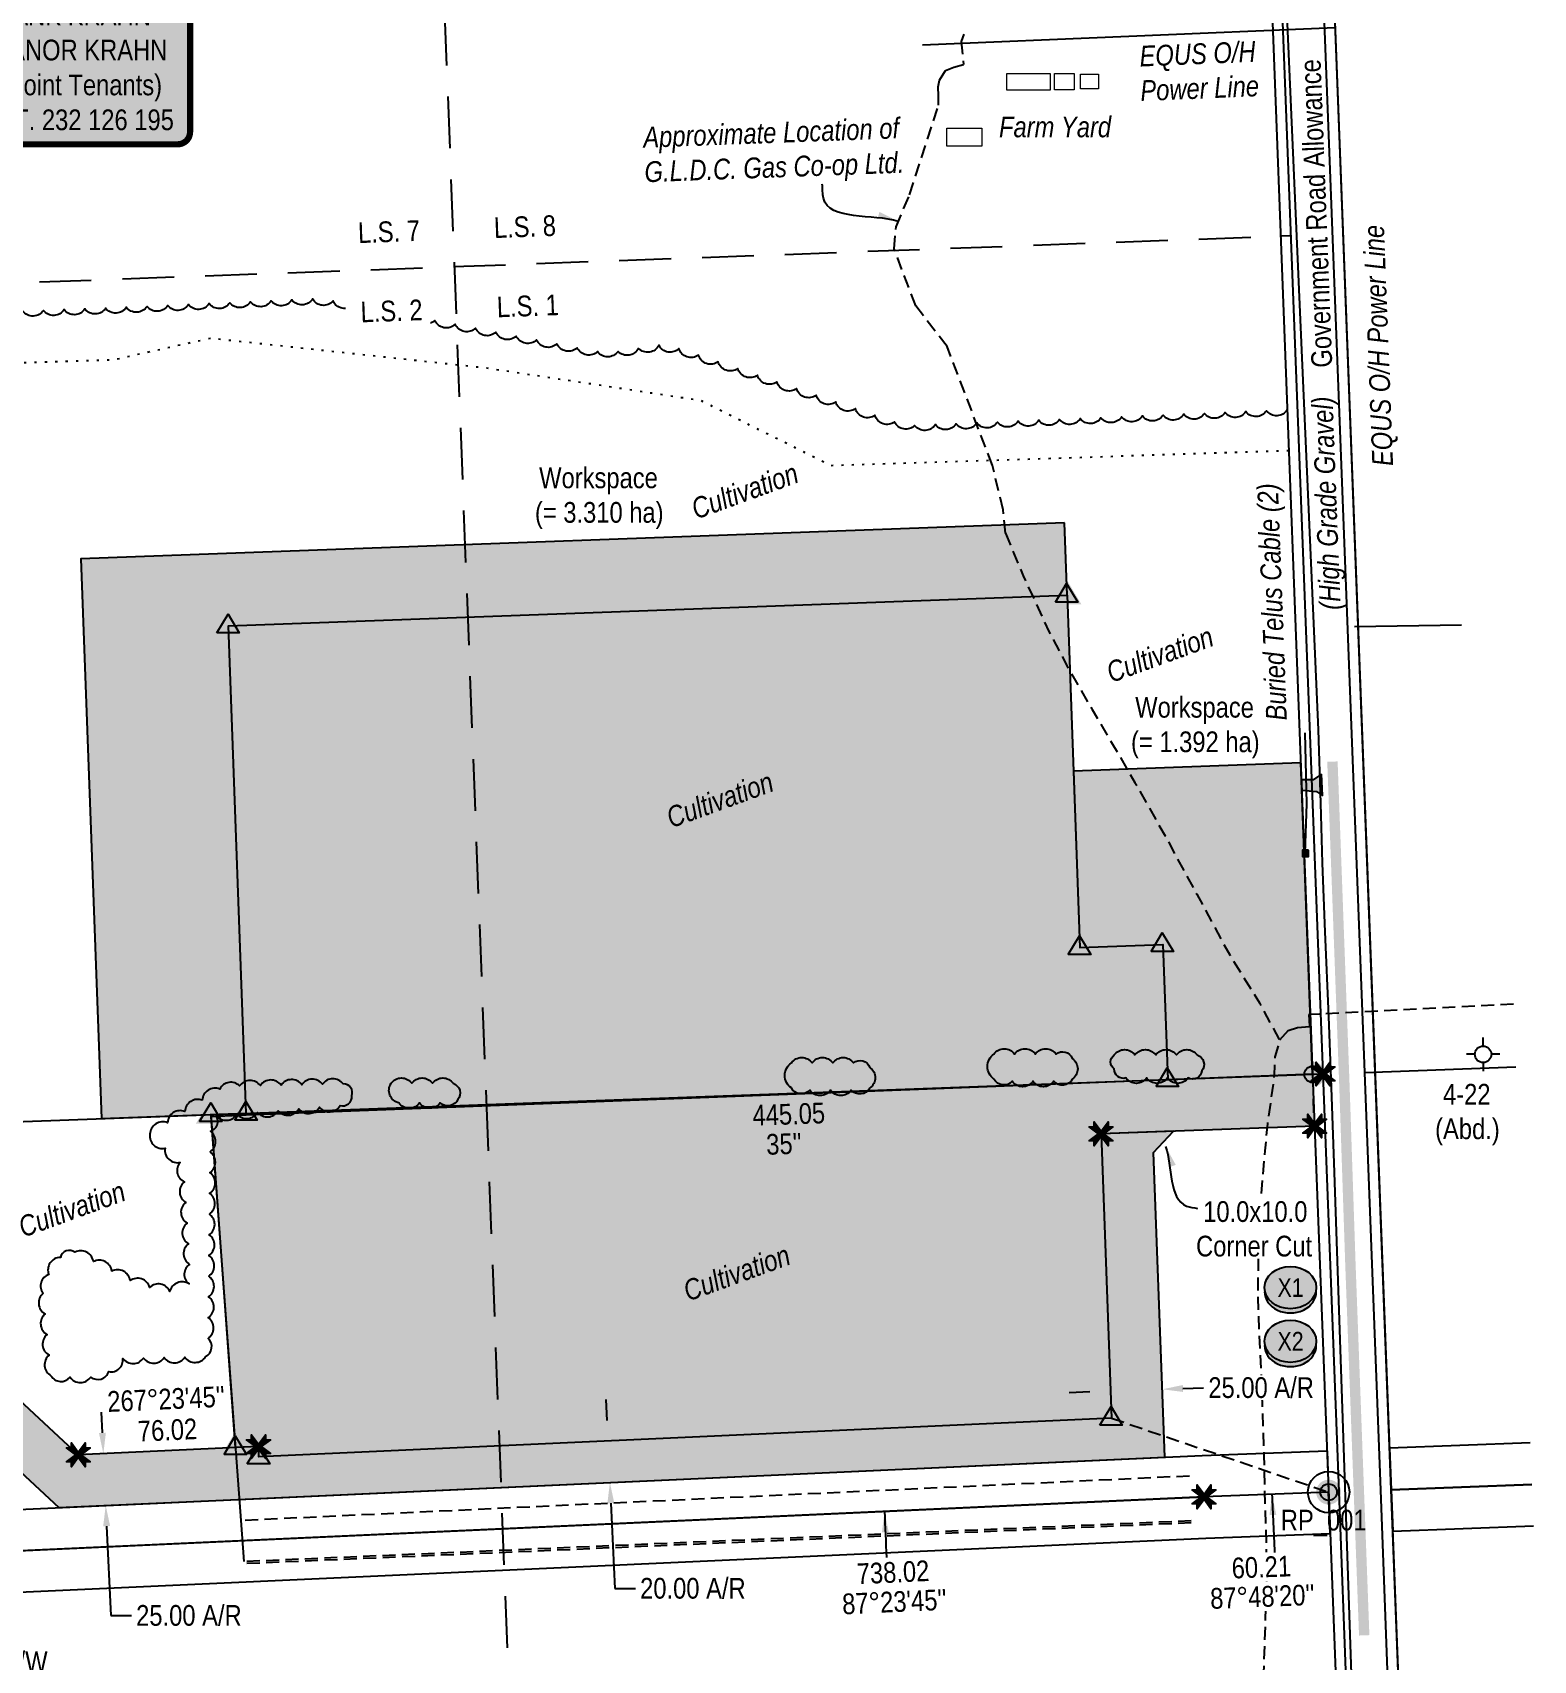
# Model space of a CAD drawing. Extents: x 685628 to 689949, y 5842791 to 5846601.
# Drawn here: x 687196 to 687921, y 5843631 to 5844417 of the extents above; entities that cross this region are included whole.
import ezdxf
from ezdxf.enums import TextEntityAlignment as Align

# ---------------------------------------------------------------- set-up
doc = ezdxf.new("R2010")
doc.units = 0
doc.header["$LTSCALE"] = 5
for name, pattern in [('0', [1, 1, 0]), ('foc-LSD', [8, 5, -3]), ('foc-TIELINE', [1.875, 1.25, -0.625]), ('foc-TOPO', [1, 0.2, -0.8]), ('UG_PIPE', [1.875, 1.25, -0.625])]:
    doc.linetypes.add(name, pattern=pattern)
for name, color, linetype in [('35', 37, 'Continuous'), ('AS-CABLE', 224, 'foc-CABLE'), ('AS-FENCE', 48, 'foc-FENCE'), ('AS-PIPE-UG', 44, 'UG_PIPE'), ('AS-PIPE-UG-T', 44, 'Continuous'), ('AS-POWER', 104, 'foc-POWER'), ('AS-ROADS', 254, 'Continuous'), ('AS-TELEPHONE-T', 224, 'Continuous'), ('AS-TELUS', 224, 'foc-TEL'), ('CG-NOTES', 7, 'Continuous'), ('F-RW', 190, 'Continuous'), ('F-WS-S', 190, 'Continuous'), ('L-BD 0', 7, 'Continuous'), ('L-BD 2', 7, 'Continuous'), ('L-MON', 1, 'Continuous'), ('L-MON 1', 1, 'Continuous'), ('L-MON 2', 1, 'Continuous'), ('L-ROAD-T', 7, 'Continuous'), ('L-SEC', 7, 'Continuous'), ('L-SECTION-LSD', 7, 'foc-LSD'), ('L-TIE', 7, 'foc-TIELINE'), ('L-TITLEDB', 4, 'Continuous'), ('P-CROSSINGS', 250, 'Continuous'), ('P-PROPOSED 1', 10, 'Continuous'), ('P-PROPOSED 2', 10, 'Continuous'), ('P-PROPOSED-H 1', 21, 'Continuous'), ('P-PROPOSED-H 2', 21, 'Continuous'), ('P-TEMP-H', 41, 'Continuous'), ('P-TEMP-H 1', 41, 'Continuous'), ('P-TEMP_WORKSPACE', 46, 'Continuous'), ('P-TEMP_WORKSPACE 1', 46, 'Continuous'), ('P-TXT', 4, 'Continuous'), ('T-BUSH', 110, '0'), ('T-GENERAL', 48, 'foc-TOPO')]:
    doc.layers.add(name, color=color, linetype=linetype)
for name, color, linetype, lineweight in [('AS-GENERAL', 48, 'Continuous', 18), ('F-WS-T', 190, 'Continuous', 9), ('P-TEMP-T', 46, 'Continuous', 18), ('T-TEXT', 48, 'Continuous', 18)]:
    doc.layers.add(name, color=color, linetype=linetype, lineweight=lineweight)
doc.styles.add('100L', font='ARIALN.TTF', dxfattribs={"height": 11})
doc.styles.add('80', font='ARIALN.TTF', dxfattribs={"height": 10})
doc.styles.add('80CG', font='ARIALN.TTF', dxfattribs={"height": 10})
doc.styles.add('80L', font='ARIALN.TTF', dxfattribs={"height": 10})
doc.styles.add('80LS', font='ARIALNI.TTF', dxfattribs={"height": 10})
doc.styles.add('Crossing', font='ARIALN.TTF', dxfattribs={"height": 10})
doc.styles.add('foc-LtypeFont', font='ARIALN.TTF', dxfattribs={"height": 7.35})
doc.linetypes.add('foc-CABLE', pattern='A,2,-1,["C",foc-LtypeFont,S=0.2,R=0,X=-0.625,Y=-0.75],-1.24,8', length=12.24)
doc.linetypes.add('foc-FENCE', pattern='A,10,-1,["X",foc-LtypeFont,S=0.2,R=0,X=-0.625,Y=-0.75],-1.24', length=12.24)
doc.linetypes.add('foc-POWER', pattern='A,6,-1,["P",foc-LtypeFont,S=0.2,R=0,X=-0.625,Y=-0.75],-1.24,4', length=12.24)
doc.linetypes.add('foc-POWER-NOLINE', pattern='A,0,-4,["P",foc-LtypeFont,S=0.2,R=0,X=-0.625,Y=-0.75],-8.24', length=12.24)
doc.linetypes.add('foc-TEL', pattern='A,2,-1,["T",foc-LtypeFont,S=0.2,R=0,X=-0.425,Y=-0.75],-1.24,8', length=12.24)
doc.linetypes.add('foc-TEL-NOLINE', pattern='A,0,-2,["T",foc-LtypeFont,S=0.2,R=0,X=-0.425,Y=-0.75],-10.24', length=12.24)
doc.dimstyles.new('Compass 5 000', dxfattribs={"dimscale": 5, "dimtxt": 9, "dimasz": 2, "dimexe": 0.2, "dimexo": 0.0625, "dimgap": 0.5, "dimtad": 0, "dimtih": 1, "dimtoh": 1, "dimzin": 0, "dimdsep": 46, "dimtxsty": '80CG', "dimcen": 0.1, "dimse1": 1, "dimse2": 1, "dimclrd": 256, "dimclrt": 256, "dimaunit": 1, "dimadec": 4, "dimazin": 0, "dimtfac": 0.06, "dimtofl": 0, "dimtmove": 0, "dimatfit": 1, "dimfxl": 0.2, "dimtolj": 1, "dimtzin": 0, "dimlwd": -1, "dimarcsym": 0})

# ---------------------------------------------------------------- blocks, each defined once
blk = doc.blocks.new('fdia')
at = {"color": 255, "const_width": 1}
blk.add_lwpolyline([(-0.5, 0, 1), (0.5, 0, 1)], format="xyb", close=True, dxfattribs=at)
blk = doc.blocks.new('Fdiaa')
blk.add_blockref('fdia', (0, 0))
blk = doc.blocks.new('fdib')
at = {"color": 1, "const_width": 1.6}
blk.add_lwpolyline([(-0.4, 0, 1), (0.4, 0, 1)], format="xyb", close=True, dxfattribs=at)
at = {"color": 1}
blk.add_circle((0, 0), 0.8, dxfattribs=at)
blk = doc.blocks.new('Fdibb')
blk.add_blockref('fdib', (0, 0))
blk = doc.blocks.new('fdicc')
for name in ['Fdibb', 'Fdiaa']:
    blk.add_blockref(name, (0, 0))
blk = doc.blocks.new('FDI')
blk.add_blockref('fdicc', (0, 0))
blk = doc.blocks.new('TRIA')
blk.add_hatch(color=255).paths.add_polyline_path([(-0.04, 1.52), (-1.47, -0.87), (1.39, -0.87)])
blk = doc.blocks.new('TRIAA')
blk.add_blockref('TRIA', (0, 0))
blk = doc.blocks.new('TRIB')
at = {"color": 1}
blk.add_lwpolyline([(-1.12, -0.67), (-0.04, 1.13), (1.04, -0.67)], close=True, dxfattribs=at)
blk = doc.blocks.new('TRIBB')
blk.add_blockref('TRIB', (0, 0))
blk = doc.blocks.new('TRICC')
for name in ['TRIAA', 'TRIBB']:
    blk.add_blockref(name, (0, 0))
blk = doc.blocks.new('plspike')
blk.add_blockref('TRICC', (0, 0))
blk = doc.blocks.new('GABD')
for p, q in [((0, 0.81), (0, 1.62)), ((-0.81, 0), (-1.62, 0)), ((1.62, 0), (0.81, 0)), ((0, -0.81), (0, -1.62))]:
    blk.add_line(p, q)
blk.add_circle((0, 0), 0.8)
blk = doc.blocks.new('*U373')
h = blk.add_hatch(color=59)
edge = h.paths.add_edge_path()
edge.add_line((-54, -37), (54, -37))
edge.add_arc((54, -31), 6, 270, 360)
edge.add_line((60, -31), (60, 29.5))
edge.add_arc((54, 29.5), 6, 0, 90)
edge.add_line((54, 35.5), (-54, 35.5))
edge.add_arc((-54, 29.5), 6, 90, 180)
edge.add_line((-60, 29.5), (-60, -31))
edge.add_arc((-54, -31), 6, 180, 270)
at = {"color": 1, "flags": 128}
blk.add_lwpolyline([(-54, -37, 3, 3, 0), (54, -37, 3, 3, 0.414214), (60, -31, 3, 3, 0), (60, 29.5, 3, 0, 0.414214), (54, 35.5, 0, 0, 0), (-54, 35.5, 0, 0, 0.414214), (-60, 29.5, 0, 0, 0), (-60, -31, 0, 3, 0.414214)], format="xyseb", close=True, dxfattribs=at)
blk.add_lwpolyline([(-29.39, -22.4, 0, 7.5, 0), (0, 0, 0, 0, 0)], format="xyseb", dxfattribs=at)
at = {"color": 1, "style": '80'}
blk.add_attdef('ENTER_TEXT_001', (-35.99, -5), '', height=10, dxfattribs=at)
blk = doc.blocks.new('*D380')
at = {"layer": 'F-RW', "transparency": 16777216}
for p, q in [((687114.2, 5843690.82), (687113.75, 5843700.81)), ((687116.02, 5843650.88), (687116.94, 5843630.67)), ((687116.94, 5843630.67), (687126.94, 5843630.67))]:
    blk.add_line(p, q, dxfattribs=at)
for points in [[(687115.87, 5843690.9), (687112.54, 5843690.75), (687114.66, 5843680.83)], [(687117.69, 5843650.95), (687114.36, 5843650.8), (687115.57, 5843660.87)]]:
    blk.add_solid(points, dxfattribs=at)
at = {"layer": 'F-RW', "transparency": 16777216, "insert": (687166.48, 5843630.67), "char_height": 10, "attachment_point": 5, "style": '80CG'}
blk.add_mtext('\\A1;Keyera\\P20.00 P/L R/W\\PPlan 162 1027', dxfattribs=at)
blk = doc.blocks.new('*D386')
at = {"layer": 'P-TXT', "transparency": 16777216}
for p, q in [((687473.76, 5843747.24), (687473.3, 5843757.23)), ((687475.57, 5843707.27), (687477.45, 5843666.12)), ((687477.45, 5843666.12), (687487.45, 5843666.12))]:
    blk.add_line(p, q, dxfattribs=at)
for points in [[(687475.42, 5843747.32), (687472.09, 5843747.16), (687474.21, 5843737.25)], [(687477.24, 5843707.35), (687473.91, 5843707.19), (687475.12, 5843717.26)]]:
    blk.add_solid(points, dxfattribs=at)
at = {"layer": 'P-TXT', "transparency": 16777216, "insert": (687515.18, 5843666.12), "char_height": 10, "attachment_point": 5, "style": '80CG'}
blk.add_mtext('\\A1;20.00 A/R', dxfattribs=at)
blk = doc.blocks.new('TEMP')
h = blk.add_hatch(color=255)
h.dxf.hatch_style = 1
h.paths.add_polyline_path([(0, 0.25), (-0.67, 1.15), (-0.67, 0.67), (-1.15, 0.67), (-0.25, 0), (-1.15, -0.67), (-0.67, -0.67), (-0.67, -1.15), (0, -0.25), (0.67, -1.15), (0.67, -0.67), (1.15, -0.67), (0.25, 0), (1.15, 0.67), (0.67, 0.67), (0.67, 1.15)])
h.paths.add_polyline_path([(0.57, 0.85), (0.57, 0.57), (0.85, 0.57), (0.08, 0), (0.85, -0.57), (0.57, -0.57), (0.57, -0.85), (0, -0.08), (-0.57, -0.85), (-0.57, -0.57), (-0.85, -0.57), (-0.08, 0), (-0.85, 0.57), (-0.57, 0.57), (-0.57, 0.85), (0, 0.08)], flags=16)
h = blk.add_hatch(color=1)
h.dxf.hatch_style = 1
h.paths.add_polyline_path([(0, 0.08), (-0.57, 0.85), (-0.57, 0.57), (-0.85, 0.57), (-0.08, 0), (-0.85, -0.57), (-0.57, -0.57), (-0.57, -0.85), (0, -0.08), (0.57, -0.85), (0.57, -0.57), (0.85, -0.57), (0.08, 0), (0.85, 0.57), (0.57, 0.57), (0.57, 0.85)])
at = {"color": 1}
for p, q in [((-0.08, 0), (0.08, 0)), ((0, 0.08), (0, -0.08))]:
    blk.add_line(p, q, dxfattribs=at)
at = {"color": 255, "flags": 128}
blk.add_lwpolyline([(-0.25, 0), (-1.15, 0.67), (-0.67, 0.67), (-0.67, 1.15), (0, 0.25), (0.67, 1.15), (0.67, 0.67), (1.15, 0.67), (0.25, 0), (1.15, -0.67), (0.67, -0.67), (0.67, -1.15), (0, -0.25), (-0.67, -1.15), (-0.67, -0.67), (-1.15, -0.67)], close=True, dxfattribs=at)
at = {"color": 1, "flags": 128}
blk.add_lwpolyline([(-0.08, 0), (-0.85, 0.57), (-0.57, 0.57), (-0.57, 0.85), (0, 0.08), (0.57, 0.85), (0.57, 0.57), (0.85, 0.57), (0.08, 0), (0.85, -0.57), (0.57, -0.57), (0.57, -0.85), (0, -0.08), (-0.57, -0.85), (-0.57, -0.57), (-0.85, -0.57)], close=True, dxfattribs=at)
blk = doc.blocks.new('*D415')
at = {"layer": 'P-TXT', "transparency": 16777216}
for p, q in [((687230.18, 5843741.15), (687229.73, 5843751.14)), ((687232.23, 5843696.2), (687234.19, 5843653.03)), ((687234.19, 5843653.03), (687244.19, 5843653.03))]:
    blk.add_line(p, q, dxfattribs=at)
at = {"layer": 'P-TXT', "linetype": 'Continuous', "transparency": 16777216}
for points in [[(687231.85, 5843741.23), (687228.52, 5843741.08), (687230.64, 5843731.16)], [(687233.89, 5843696.28), (687230.56, 5843696.13), (687231.77, 5843706.19)]]:
    blk.add_solid(points, dxfattribs=at)
at = {"layer": 'P-TXT', "linetype": 'Continuous', "transparency": 16777216, "insert": (687271.93, 5843653.03), "char_height": 10, "attachment_point": 5, "style": '80CG'}
blk.add_mtext('\\A1;25.00 A/R', dxfattribs=at)
blk = doc.blocks.new('*D429')
at = {"layer": 'P-TXT', "transparency": 16777216}
for p, q in [((687706.74, 5843760.97), (687696.75, 5843760.6)), ((687751.71, 5843762.62), (687761.7, 5843762.98))]:
    blk.add_line(p, q, dxfattribs=at)
for points in [[(687751.64, 5843764.28), (687751.77, 5843760.95), (687741.71, 5843762.25)], [(687706.68, 5843762.64), (687706.8, 5843759.3), (687716.73, 5843761.34)]]:
    blk.add_solid(points, dxfattribs=at)
at = {"layer": 'P-TXT', "transparency": 16777216, "insert": (687789.43, 5843762.98), "char_height": 10, "attachment_point": 5, "style": '80CG', "bg_fill": 3, "box_fill_scale": 1.1, "bg_fill_color": 256, "bg_fill_true_color": 13158600, "bg_fill_transparency": 0}
blk.add_mtext('\\A1;25.00 A/R', dxfattribs=at)
blk = doc.blocks.new('xing2')
h = blk.add_hatch(color=50)
h.dxf.hatch_style = 1
edge = h.paths.add_edge_path()
edge.add_ellipse((0, 0), major_axis=(-12.5, 0), ratio=0.816297, start_angle=0, end_angle=360)
h = blk.add_hatch(color=250)
h.dxf.hatch_style = 1
edge = h.paths.add_edge_path()
edge.add_ellipse((0, -2.05), major_axis=(-12.5, 0), ratio=0.816297, start_angle=0, end_angle=180)
edge.add_line((12.5, -2.05), (12.5, 0))
edge.add_ellipse((0, 0), major_axis=(-12.5, 0), ratio=0.816297, start_angle=0, end_angle=180, ccw=False)
edge.add_line((-12.5, 0), (-12.5, -2.05))
at = {"color": 250}
blk.add_ellipse((0, 0), major_axis=(-12.5, 0), ratio=0.816297, dxfattribs=at)
blk.add_ellipse((0, -2.05), major_axis=(-12.5, 0), ratio=0.816297, start_param=0, end_param=3.141593, dxfattribs=at)
at = {"color": 250, "style": 'Crossing'}
blk.add_attdef('CROSSING', text='', height=9, dxfattribs=at).set_placement((0.09, 0.02), align=Align.MIDDLE_CENTER)
at = {"color": 250, "style": 'Crossing', "flags": 1}
for tag, p in [('OWNER', (0.09, -12.49)), ('DESCRIPTION', (0.09, -25.77)), ('LOCATION', (0.09, -39.3)), ('DWG_REF', (0.09, -52.84))]:
    blk.add_attdef(tag, text='', height=9, dxfattribs=at).set_placement(p, align=Align.MIDDLE_CENTER)

msp = doc.modelspace()

# ---------------------------------------------------------------- hatches: boundary and pattern name
at = {"layer": 'AS-ROADS'}
h = msp.add_hatch(color=256, dxfattribs=at)
h.dxf.hatch_style = 1
h.paths.add_polyline_path([(687818.583, 5844059.118), (687814.582, 5844056.48), (687808.748, 5844056.467), (687809.051, 5844051.495), (687816.226, 5844050.832), (687819.065, 5844048.895)])
at = {"layer": 'AS-TELEPHONE-T'}
h = msp.add_hatch(color=256, dxfattribs=at)
h.dxf.hatch_style = 1
h.paths.add_polyline_path([(687812.371, 5844022.423), (687809.37, 5844022.423), (687809.37, 5844019.422), (687812.371, 5844019.422)])
at = {"layer": 'P-PROPOSED-H 1', "linetype": 'Continuous'}
h = msp.add_hatch(color=256, dxfattribs=at)
h.dxf.hatch_style = 1
h.paths.add_polyline_path([(687815.257, 5843889.292), (687712.181, 5843885.529), (687717.209, 5843748.311), (687305.714, 5843729.58), (687305.539, 5843734.578), (687294.478, 5843734.065), (687282.648, 5843894.848), (687299.63, 5843895.473), (687291.017, 5844130.684), (687695.744, 5844145.497), (687701.974, 5843975.478), (687741.943, 5843976.944), (687744.333, 5843911.711), (687814.301, 5843914.262)])
at = {"layer": 'P-PROPOSED-H 2'}
h = msp.add_hatch(color=256, dxfattribs=at)
h.dxf.hatch_style = 1
h.paths.add_polyline_path([(687025.253, 5843910.475), (686726.23, 5843899.559), (686724.954, 5843934.532), (686665.003, 5843932.344), (686666.28, 5843897.371), (686640.06, 5843896.414), (686630.632, 5843871.056), (687015.811, 5843885.116), (687209.195, 5843705.181), (687306.621, 5843709.603), (687742.914, 5843729.463), (687737.528, 5843876.452), (687747.154, 5843886.805), (687712.181, 5843885.529), (687717.209, 5843748.311), (687305.714, 5843729.58), (687305.531, 5843734.576), (687218.543, 5843730.628)])
at = {"layer": 'P-TEMP-H'}
h = msp.add_hatch(color=256, dxfattribs=at)
h.dxf.hatch_style = 1
h.paths.add_polyline_path([(687694.464, 5844180.47), (687219.791, 5844163.097), (687229.685, 5843892.912), (687299.63, 5843895.473), (687291.017, 5844130.684), (687695.744, 5844145.497)])
at = {"layer": 'P-TEMP-H 1'}
h = msp.add_hatch(color=256, dxfattribs=at)
h.dxf.hatch_style = 1
h.paths.add_polyline_path([(687808.556, 5844064.635), (687698.854, 5844060.616), (687701.974, 5843975.478), (687741.943, 5843976.944), (687744.333, 5843911.711), (687814.301, 5843914.262)])

# ---------------------------------------------------------------- linework, layer by layer
at = {"layer": '35', "color": 3}
msp.add_circle((687822.03, 5843712.596), 9.999, dxfattribs=at)
at = {"layer": 'AS-CABLE', "flags": 128}
msp.add_lwpolyline([(687810.465, 5844079.032), (687811.307, 5844044.863), (687810.598, 5844020.98)], dxfattribs=at)
at = {"layer": 'AS-FENCE'}
msp.add_line((687814.487, 5843902.384), (687814.712, 5843895.652), dxfattribs=at)
at = {"layer": 'AS-FENCE', "flags": 128}
msp.add_lwpolyline([(687814.301, 5843914.262), (687628.253, 5843907.132), (687299.597, 5843894.492), (687282.487, 5843893.782), (687294.854, 5843727.136), (687297.01, 5843698.845), (687298.448, 5843679.037)], dxfattribs=at)
at = {"layer": 'AS-GENERAL', "linetype": 'Continuous'}
for points in [[(687666.756, 5844397.281), (687687.535, 5844397.281), (687687.535, 5844389.269), (687666.756, 5844389.269)], [(687689.76, 5844397.281), (687699.259, 5844397.281), (687699.259, 5844389.417), (687689.76, 5844389.417)], [(687702.227, 5844396.985), (687710.984, 5844396.985), (687710.984, 5844390.011), (687702.227, 5844390.011)], [(687637.807, 5844370.993), (687654.71, 5844370.993), (687654.71, 5844362.222), (687637.807, 5844362.222)]]:
    msp.add_lwpolyline(points, close=True, dxfattribs=at)
at = {"layer": 'AS-PIPE-UG'}
for p, q in [((687754.863, 5843720.352), (687297.01, 5843698.845)), ((687755.671, 5843698.741), (687298.448, 5843679.037)), ((687755.714, 5843697.742), (687298.491, 5843678.038))]:
    msp.add_line(p, q, dxfattribs=at)
for points in [[(687645.991, 5844416.384), (687644.705, 5844412.834), (687645.827, 5844401.749)], [(687666.109, 5844175.509), (687664.947, 5844186.718), (687659.743, 5844208.179), (687637.87, 5844265.581), (687622.717, 5844285.217), (687612.323, 5844312.715), (687613.212, 5844323.381), (687619.803, 5844338.857), (687633.692, 5844381.979), (687633.708, 5844386.632), (687633.499, 5844390.923), (687634.233, 5844394.068), (687637.084, 5844398.755), (687641.138, 5844400.378), (687645.827, 5844401.749)], [(687911.235, 5843948.062), (687812.383, 5843943.117), (687812.769, 5843937.296)], [(687802.416, 5843935.415), (687806.961, 5843936.885), (687812.769, 5843937.296)]]:
    msp.add_lwpolyline(points, dxfattribs=at)
at = {"layer": 'AS-PIPE-UG', "flags": 128}
for points in [[(687666.109, 5844175.509), (687674.553, 5844154.912), (687687.016, 5844128.054), (687697.519, 5844108.192), (687707.89, 5844090.375), (687717.753, 5844073.591), (687728.501, 5844055.195), (687743.063, 5844029.415), (687758.347, 5844001.168), (687774.271, 5843971.907), (687788.639, 5843948.702), (687798.368, 5843930.679), (687796.075, 5843922.72), (687795.781, 5843913.66), (687794.079, 5843901.488), (687792.488, 5843890.357), (687791.208, 5843877.257), (687789.155, 5843853.732), (687787.974, 5843830.717), (687787.894, 5843806.509), (687788.306, 5843790.846), (687789.625, 5843765.22), (687790.738, 5843730.306), (687791.297, 5843706.55), (687792.214, 5843675.473), (687781.48, 5843344.834)], [(687802.416, 5843935.415), (687798.368, 5843930.679)]]:
    msp.add_lwpolyline(points, dxfattribs=at)
at = {"layer": 'AS-POWER', "linetype": 'foc-POWER-NOLINE', "flags": 128}
msp.add_lwpolyline([(687878.991, 5843013.508), (687809.82, 5844822.043)], dxfattribs=at)
at = {"layer": 'AS-POWER', "flags": 128}
for points in [[(687626.013, 5844411.156), (687825.197, 5844419.53)], [(687834.476, 5844130.479), (687886.181, 5844131.284)]]:
    msp.add_lwpolyline(points, dxfattribs=at)
at = {"layer": 'AS-ROADS', "const_width": 5, "flags": 128}
msp.add_lwpolyline([(687823.855, 5844065.203), (687829.667, 5843908.023), (687832.527, 5843822.732), (687839.189, 5843643.475)], dxfattribs=at)
at = {"layer": 'AS-ROADS', "flags": 128}
msp.add_lwpolyline([(687818.583, 5844059.118), (687814.582, 5844056.48), (687808.748, 5844056.467), (687809.051, 5844051.495), (687816.226, 5844050.832), (687819.065, 5844048.895)], close=True, dxfattribs=at)
at = {"layer": 'AS-TELEPHONE-T', "flags": 128}
msp.add_lwpolyline([(687812.371, 5844022.423), (687809.37, 5844022.423), (687809.37, 5844019.422), (687812.371, 5844019.422)], close=True, dxfattribs=at)
at = {"layer": 'AS-TELUS', "linetype": 'foc-TEL-NOLINE', "flags": 128}
msp.add_lwpolyline([(687853.863, 5843012.546), (687824.798, 5843866.805), (687823.328, 5843907.918), (687822.046, 5843942.152), (687820.379, 5843983.044), (687819.099, 5844016.141), (687818.186, 5844045.145), (687817.176, 5844080.558), (687784.691, 5844821.083)], dxfattribs=at)
at = {"layer": 'F-RW'}
msp.add_line((687024.7, 5843676.756), (687761.871, 5843710.291), dxfattribs=at)
at = {"layer": 'F-RW', "flags": 128}
for points in [[(686921.173, 5843679.287), (687023.791, 5843696.733), (687761.034, 5843730.271), (687821.264, 5843732.579), (687822.03, 5843712.596), (687761.871, 5843710.291), (687024.7, 5843676.756), (686921.943, 5843659.248)], [(687919.333, 5843736.461), (687851.418, 5843733.755), (687852.209, 5843713.756), (687920.103, 5843716.347)], [(687920.103, 5843716.347), (687852.209, 5843713.756), (687852.973, 5843693.773), (687920.868, 5843696.364)]]:
    msp.add_lwpolyline(points, dxfattribs=at)
at = {"layer": 'L-SEC'}
for p, q in [((687819.327, 5843914.454), (687788.589, 5844719.055)), ((687839.43, 5843915.222), (687808.692, 5844719.823)), ((687015.443, 5843885.102), (687819.327, 5843914.445)), ((687814.301, 5843914.271), (687819.326, 5843914.454)), ((687827.056, 5843712.789), (687819.327, 5843914.455)), ((687847.159, 5843713.559), (687839.43, 5843915.225)), ((687839.431, 5843915.179), (687912.391, 5843917.842)), ((687850.142, 5843109.739), (687827.056, 5843712.788)), ((687870.245, 5843110.509), (687847.159, 5843713.558))]:
    msp.add_line(p, q, dxfattribs=at)
at = {"layer": 'L-SECTION-LSD'}
for p, q in [((687384.694, 5844705.991), (687415.334, 5843902.273)), ((686999.964, 5844289.332), (687803.869, 5844319.074)), ((687415.334, 5843902.273), (687446.27, 5843095.336))]:
    msp.add_line(p, q, dxfattribs=at)
at = {"layer": 'L-TIE'}
msp.add_line((687717.209, 5843748.311), (687822.03, 5843712.596), dxfattribs=at)
at = {"layer": 'L-TITLEDB'}
for p, q in [((687783.563, 5844718.863), (687814.301, 5843914.262)), ((687844.456, 5843915.414), (687813.718, 5844720.015)), ((687814.301, 5843914.262), (687845.116, 5843109.547)), ((687852.184, 5843713.752), (687844.455, 5843915.418)), ((687875.271, 5843110.701), (687852.185, 5843713.75))]:
    msp.add_line(p, q, dxfattribs=at)
at = {"layer": 'P-PROPOSED 1', "flags": 128}
msp.add_lwpolyline([(687815.257, 5843889.292), (687712.181, 5843885.529), (687717.209, 5843748.311), (687305.714, 5843729.58), (687305.539, 5843734.578), (687294.478, 5843734.065), (687282.648, 5843894.848), (687299.63, 5843895.473), (687291.017, 5844130.684), (687695.744, 5844145.497), (687701.974, 5843975.478), (687741.943, 5843976.944), (687744.333, 5843911.711), (687814.301, 5843914.262)], close=True, dxfattribs=at)
at = {"layer": 'P-PROPOSED 2', "flags": 128}
msp.add_lwpolyline([(687025.253, 5843910.475), (686726.23, 5843899.559), (686724.954, 5843934.532), (686665.003, 5843932.344), (686666.28, 5843897.371), (686640.06, 5843896.414), (686630.632, 5843871.056), (687015.811, 5843885.116), (687209.195, 5843705.181), (687306.621, 5843709.603), (687742.914, 5843729.463), (687737.528, 5843876.452), (687747.154, 5843886.805), (687712.181, 5843885.529), (687717.209, 5843748.311), (687305.714, 5843729.58), (687305.531, 5843734.576), (687218.543, 5843730.628), (687025.253, 5843910.475)], close=True, dxfattribs=at)
at = {"layer": 'P-TEMP_WORKSPACE'}
msp.add_lwpolyline([(687694.464, 5844180.47), (687219.791, 5844163.097), (687229.685, 5843892.912), (687299.63, 5843895.473), (687291.017, 5844130.684), (687695.744, 5844145.497)], close=True, dxfattribs=at)
at = {"layer": 'P-TEMP_WORKSPACE 1'}
msp.add_lwpolyline([(687808.556, 5844064.635), (687698.854, 5844060.616), (687701.974, 5843975.478), (687741.943, 5843976.944), (687744.333, 5843911.711), (687814.301, 5843914.262)], close=True, dxfattribs=at)
at = {"layer": 'P-TXT'}
msp.add_line((687814.299, 5843914.262), (687814.301, 5843914.262), dxfattribs=at)
at = {"layer": 'T-BUSH', "linetype": 'Continuous', "flags": 128}
msp.add_lwpolyline([(687802.037, 5844234.98, -0.5205671), (687792.047, 5844234.561, -0.5205671), (687782.057, 5844234.141, -0.5205671), (687772.067, 5844233.722, -0.5205671), (687762.077, 5844233.302, -0.5205671), (687752.087, 5844232.883, -0.5205671), (687742.097, 5844232.463, -0.5205671), (687732.107, 5844232.044, -0.5205671), (687722.117, 5844231.624, -0.5205671), (687712.127, 5844231.205, -0.5205671), (687702.137, 5844230.785, -0.5205671), (687692.146, 5844230.366, -0.5205671), (687682.156, 5844229.946, -0.5205671), (687672.166, 5844229.527, -0.5205671), (687662.176, 5844229.107, -0.5205671), (687652.186, 5844228.688, -0.5205671), (687642.196, 5844228.268, -0.5205671), (687632.206, 5844227.849, -0.5205671), (687622.216, 5844227.429, -0.5205671), (687612.532, 5844229.129, -0.5205671), (687603.068, 5844232.355, -0.5205671), (687593.604, 5844235.582, -0.5205671), (687584.14, 5844238.808, -0.5205671), (687574.676, 5844242.035, -0.5205671), (687565.212, 5844245.261, -0.5205671), (687555.748, 5844248.488, -0.5205671), (687546.284, 5844251.715, -0.5205671), (687536.82, 5844254.941, -0.5205671), (687527.356, 5844258.168, -0.5205671), (687517.892, 5844261.394, -0.5205671), (687508.428, 5844264.621, -0.5205671), (687498.811, 5844266.162, -0.5205671), (687488.922, 5844264.685, -0.5205671), (687479.033, 5844263.208, -0.5205671), (687469.172, 5844263.127, -0.5205671), (687459.351, 5844265.005, -0.5205671), (687449.53, 5844266.883, -0.5205671), (687439.709, 5844268.761, -0.5205671), (687429.888, 5844270.639, -0.5205671), (687420.067, 5844272.517, -0.5205671), (687410.246, 5844274.395, -0.5205671), (687400.425, 5844276.273, -0.5205671), (687390.604, 5844278.151, -0.5205671), (687380.784, 5844280.029, -0.5205671), (687370.963, 5844281.906, -0.5205671), (687361.142, 5844283.784, -0.5205671), (687351.321, 5844285.662, -0.5205671), (687341.5, 5844287.54, -0.5205671), (687331.613, 5844288.507, -0.5205671), (687321.624, 5844288.061, -0.5205671), (687311.635, 5844287.614, -0.5205671), (687301.646, 5844287.167, -0.5205671), (687291.657, 5844286.721, -0.5205671), (687281.668, 5844286.274, -0.5205671), (687271.68, 5844285.827, -0.5205671), (687261.691, 5844285.381, -0.5205671), (687251.702, 5844284.934, -0.5205671), (687241.713, 5844284.487, -0.5205671), (687231.724, 5844284.041, -0.5205671), (687221.731, 5844283.692, -0.5205671), (687211.738, 5844283.354, -0.5205671), (687201.745, 5844283.015, -0.5205671), (687191.752, 5844282.676, -0.5205671)], format="xyb", dxfattribs=at)
for points in [[(687562.695, 5843919.755, -0.5205671), (687572.694, 5843919.755, -0.5205671), (687582.692, 5843919.755, -0.5205671), (687592.691, 5843919.755, -0.5205671), (687600.552, 5843917.617, -0.5205671), (687600.552, 5843907.618, -0.5205671), (687591.573, 5843906.599, -0.5205671), (687581.574, 5843906.599, -0.5205671), (687571.575, 5843906.599, -0.5205671), (687562.695, 5843907.717, -0.5205671)], [(687660.443, 5843924.04, -0.5205671), (687670.442, 5843924.04, -0.5205671), (687680.441, 5843924.04, -0.5205671), (687690.44, 5843924.04, -0.5205671), (687698.301, 5843921.903, -0.5205671), (687698.301, 5843911.904, -0.5205671), (687689.321, 5843910.884, -0.5205671), (687679.322, 5843910.884, -0.5205671), (687669.323, 5843910.884, -0.5205671), (687660.443, 5843912.002, -0.5205671)], [(687718.552, 5843923.603, -0.5205671), (687728.551, 5843923.603, -0.5205671), (687738.55, 5843923.603, -0.5205671), (687748.549, 5843923.603, -0.5205671), (687758.548, 5843923.603, -0.5205671), (687760.833, 5843915.889, -0.5205671), (687754.205, 5843912.518, -0.5205671), (687744.206, 5843912.518, -0.5205671), (687734.207, 5843912.518, -0.5205671), (687724.208, 5843912.518, -0.5205671), (687718.552, 5843916.861, -0.5205671)], [(687369.5, 5843909.924, -0.5205671), (687379.499, 5843909.924, -0.5205671), (687389.497, 5843909.924, -0.5205671), (687399.496, 5843909.924, -0.5205671), (687401.657, 5843902.086, -0.5205671), (687393.25, 5843900.495, -0.5205671), (687383.251, 5843900.495, -0.5205671), (687373.252, 5843900.495, -0.5205671)], [(687253.092, 5843885.363, 0.5205671), (687260.414, 5843878.553, 0.5205671), (687267.736, 5843871.744, 0.5205671), (687269.767, 5843862.429, 0.5205671), (687270.395, 5843852.45, 0.5205671), (687271.024, 5843842.471, 0.5205671), (687271.653, 5843832.492, 0.5205671), (687272.282, 5843822.513, 0.5205671), (687271.985, 5843813.112, 0.5205671), (687262.733, 5843809.372, 0.5205671), (687252.951, 5843811.446, 0.5205671), (687243.58, 5843814.668, 0.5205671), (687234.698, 5843819.261, 0.5205671), (687225.817, 5843823.853, 0.5205671), (687216.935, 5843828.446, 0.5205671), (687209.879, 5843825.899, 0.5205671), (687204.293, 5843817.606, 0.5205671), (687201.573, 5843808.584, 0.5205671), (687202.517, 5843798.63, 0.5205671), (687203.461, 5843788.676, 0.5205671), (687204.405, 5843778.722, 0.5205671), (687205.35, 5843768.767, 0.5205671), (687214.558, 5843768.026, 0.5205671), (687224.556, 5843768.165, 0.5205671), (687233.273, 5843770.751, 0.5205671), (687240.003, 5843777.144, 0.5205671), (687250.001, 5843777.332, 0.5205671), (687259.998, 5843777.521, 0.5205671), (687269.995, 5843777.709, 0.5205671), (687279.992, 5843777.898, 0.5205671), (687281.183, 5843786.822, 0.5205671), (687281.292, 5843796.821, 0.5205671), (687281.4, 5843806.819, 0.5205671), (687281.509, 5843816.817, 0.5205671), (687281.618, 5843826.816, 0.5205671), (687281.727, 5843836.814, 0.5205671), (687281.835, 5843846.812, 0.5205671), (687281.944, 5843856.81, 0.5205671), (687282.053, 5843866.809, 0.5205671), (687282.161, 5843876.807, 0.5205671), (687282.27, 5843886.805, 0.5205671), (687285.109, 5843894.26, 0.5205671), (687295.075, 5843895.077, 0.5205671), (687305.04, 5843895.894, 0.5205671), (687315.005, 5843896.711, 0.5205671), (687324.971, 5843897.528, 0.5205671), (687334.936, 5843898.345, 0.5205671), (687344.902, 5843899.162, 0.5205671), (687350.586, 5843903.924, 0.5205671), (687346.389, 5843909.64, 0.5205671), (687336.392, 5843909.438, 0.5205671), (687326.396, 5843909.237, 0.5205671), (687316.399, 5843909.035, 0.5205671), (687306.402, 5843908.833, 0.5205671), (687296.405, 5843908.632, 0.5205671), (687286.8, 5843907.149, 0.5205671), (687278.403, 5843901.722, 0.5205671), (687270.005, 5843896.294, 0.5205671), (687261.608, 5843890.867, 0.5205671)]]:
    msp.add_lwpolyline(points, format="xyb", close=True, dxfattribs=at)
at = {"layer": 'T-GENERAL', "flags": 128}
msp.add_lwpolyline([(687802.805, 5844215.17), (687581.796, 5844208.036), (687519.032, 5844239.408), (687415.734, 5844255.093), (687282.363, 5844269.472), (687235.291, 5844259.015), (687024.771, 5844252.479), (687011.696, 5844228.95), (687014.311, 5844179.279), (687012.569, 5844176.15), (686690.359, 5844168.877), (686681.26, 5844146.748), (686670.391, 5843972.882)], dxfattribs=at)

# ---------------------------------------------------------------- block references
at = {"layer": 'CG-NOTES'}
ref = msp.add_blockref('*U373', (687212.498, 5844400.17), dxfattribs=at)
ref.add_attrib('ENTER_TEXT_001', 'FRANK KRAHN', (687171.454, 5844420.518), dxfattribs={"layer": '0', "color": 1, "height": 10, "style": '80'})
ref.add_attrib('ENTER_TEXT_002', 'ELEANOR KRAHN', (687163.518, 5844403.674), dxfattribs={"layer": '0', "color": 1, "height": 10, "style": '80'})
ref.add_attrib('ENTER_TEXT_003', '(As Joint Tenants)', (687166.018, 5844386.837), dxfattribs={"layer": '0', "color": 1, "height": 10, "style": '80'})
ref.add_attrib('ENTER_TEXT_004', 'C. of T. 232 126 195', (687160.233, 5844369.993), dxfattribs={"layer": '0', "color": 1, "height": 10, "style": '80'})
at = {"layer": 'F-WS-S', "xscale": 4.999999999999975, "yscale": 4.999999999999975, "zscale": 4.999999999999975}
msp.add_blockref('GABD', (687896.583, 5843923.918), dxfattribs=at)
at = {"layer": 'L-MON'}
for name, p, xscale, yscale, zscale in [('plspike', (687695.744, 5844145.497), 4.999441249999988, 4.999441249999988, 4.999441249999988), ('plspike', (687291.017, 5844130.684), 4.999441249999988, 4.999441249999988, 4.999441249999988), ('plspike', (687741.943, 5843976.944), 4.999441249999988, 4.999441249999988, 4.999441249999988), ('plspike', (687701.974, 5843975.478), 4.999441249999988, 4.999441249999988, 4.999441249999988), ('plspike', (687744.333, 5843911.711), 4.999441249999988, 4.999441249999988, 4.999441249999988), ('FDI', (687814.301, 5843914.262), 4.999441249999984, 4.999441249999984, 4.999441249999984), ('plspike', (687299.63, 5843895.473), 4.999441249999988, 4.999441249999988, 4.999441249999988), ('plspike', (687305.714, 5843729.58), 4.999441249999988, 4.999441249999988, 4.999441249999988), ('FDI', (687822.03, 5843712.596), 4.999441249999984, 4.999441249999984, 4.999441249999984)]:
    msp.add_blockref(name, p, dxfattribs=dict(at, xscale=xscale, yscale=yscale, zscale=zscale))
at = {"layer": 'L-MON', "linetype": 'Continuous'}
for p, xscale, yscale, zscale in [((687819.326, 5843914.454), 4.999999999999996, 4.999999999999996, 4.999999999999996), ((687305.531, 5843734.57), 4.999441249999988, 4.999441249999988, 4.999441249999988)]:
    msp.add_blockref('TEMP', p, dxfattribs=dict(at, xscale=xscale, yscale=yscale, zscale=zscale))
at = {"layer": 'L-MON', "color": 2, "linetype": 'Continuous', "xscale": 4.999441249999999, "yscale": 4.999441249999999, "zscale": 4.999441249999999}
for p in [(687282.648, 5843894.848), (687294.478, 5843734.065)]:
    msp.add_blockref('plspike', p, dxfattribs=at)
at = {"layer": 'L-MON', "color": 5, "linetype": 'Continuous'}
for p, xscale, yscale, zscale in [((687712.181, 5843885.521), 4.999999999999989, 4.999999999999989, 4.999999999999989), ((687815.257, 5843889.292), 4.999441249999991, 4.999441249999991, 4.999441249999991)]:
    msp.add_blockref('TEMP', p, dxfattribs=dict(at, xscale=xscale, yscale=yscale, zscale=zscale))
at = {"layer": 'L-MON 1', "color": 5, "linetype": 'Continuous', "xscale": 4.999441249999988, "yscale": 4.999441249999988, "zscale": 4.999441249999988}
msp.add_blockref('TEMP', (687218.557, 5843730.614), dxfattribs=at)
at = {"layer": 'L-MON 2', "linetype": 'Continuous', "xscale": 4.999441249999999, "yscale": 4.999441249999999, "zscale": 4.999441249999999}
msp.add_blockref('TEMP', (687761.871, 5843710.291), dxfattribs=at)

# ---------------------------------------------------------------- texts
at = {"layer": '35', "color": 3, "style": '80'}
msp.add_attdef('RP_001', (687798.945, 5843694.08), 'RP', height=9.9989, dxfattribs=at)
at = {"layer": 'AS-POWER', "char_height": 9.99888, "attachment_point": 1, "style": '100L'}
for s, width, insert, rotation in [('\\pi0.64338;{\\fArial Narrow|b0|i1|c0|p34;EQUS O/H \\P\\pi0.32623;Power Line}', 57.11272, (687729.903, 5844410.646), 2.407259), ('\\pi0.32623;{\\fArial Narrow|b0|i1|c0|p34;EQUS O/H Power Line}', 116.30801, (687843.16, 5844207.321), 92.192858)]:
    msp.add_mtext_dynamic_manual_height_columns(s, width=width, gutter_width=55, heights=[0], dxfattribs=dict(at, insert=insert, rotation=rotation))
at = {"layer": 'AS-TELUS', "insert": (687791.881, 5844084.838), "char_height": 9.99888, "attachment_point": 1, "rotation": 92.190345, "style": '100L'}
msp.add_mtext_dynamic_manual_height_columns('{\\fArial Narrow|b0|i1|c0|p34;Buried Telus Cable (2)}', width=114.02996, gutter_width=55, heights=[0], dxfattribs=at)
at = {"layer": 'F-WS-T', "insert": (687871.492, 5843909.643), "char_height": 9.99888, "attachment_point": 1, "style": '100L'}
msp.add_mtext_dynamic_manual_height_columns('\\pi5.7353;4-22\\P\\pi1.926;(Abd.)', width=33.65775, gutter_width=55, heights=[0], dxfattribs=at)
at = {"layer": 'L-BD 0', "linetype": 'Continuous', "style": '80L'}
for s, height, rotation, p in [('445.05', 9.9989, 2.0898, (687561.46, 5843895.054)), ("35''", 9.9989, 2.0905, (687559.122, 5843880.711)), ("267°23'45''", 9.99888, 2.604, (687260.908, 5843757.563)), ('76.02', 9.9989, 2.604, (687261.59, 5843742.58))]:
    msp.add_text(s, height=height, rotation=rotation, dxfattribs=at).set_placement(p, align=Align.MIDDLE)
at = {"layer": 'L-BD 2', "style": '80L'}
for s, p in [('738.02', (687611.764, 5843673.932)), ("87°23'45''", (687612.411, 5843659.698))]:
    msp.add_text(s, height=9.9989, rotation=2.604, dxfattribs=at).set_placement(p, align=Align.MIDDLE)
at = {"layer": 'L-ROAD-T', "style": '80L'}
msp.add_text('Government Road Allowance', height=9.99888, rotation=92.192334, dxfattribs=at).set_placement((687815.945, 5844329.775), align=Align.MIDDLE_CENTER)
at = {"layer": 'P-TEMP-T', "insert": (687438.541, 5844207.17), "char_height": 9.99888, "attachment_point": 1, "style": '80L'}
msp.add_mtext_dynamic_manual_height_columns('\\pi2.4304;Workspace\\P\\pi0.39443;(= 3.310 ha)', width=61.49831, gutter_width=49.994, heights=[0], dxfattribs=at)
at = {"layer": 'P-TEMP_WORKSPACE 1', "insert": (687726.238, 5844096.435), "char_height": 9.99888, "attachment_point": 1, "style": '80L'}
msp.add_mtext_dynamic_manual_height_columns('\\pi2.4304;Workspace\\P\\pi0.39443;(= 1.392 ha)', width=61.49831, gutter_width=49.994, heights=[0], dxfattribs=at)
at = {"layer": 'T-TEXT', "style": '80LS'}
msp.add_text('(High Grade Gravel)', height=9.99888, rotation=92.192334, dxfattribs=at).set_placement((687820.848, 5844189.893), align=Align.MIDDLE_CENTER)
at = {"layer": 'T-TEXT', "linetype": 'Continuous', "style": '80LS'}
for p in [(687540.209, 5844195.861), (687740.556, 5844116.968), (687528.191, 5844046.842), (687215.406, 5843849.241), (687536.312, 5843818.409)]:
    msp.add_text('Cultivation', height=10, rotation=20, dxfattribs=at).set_placement(p, align=Align.MIDDLE_CENTER)
at = {"layer": 'T-TEXT', "linetype": 'Continuous', "insert": (687662.93, 5844376.568), "char_height": 10, "attachment_point": 1, "style": '80L'}
msp.add_mtext_dynamic_manual_height_columns('{\\fArial Narrow|b0|i1|c0|p34;Farm Yard}', width=54.76576, gutter_width=50, heights=[0], dxfattribs=at)

# ---------------------------------------------------------------- dimensions: what is measured, and where the dimension line sits
at = {"layer": 'F-RW'}
dim = msp.add_linear_dim(base=(687115.566, 5843660.868), p1=(687254.569, 5843687.21), p2=(687255.479, 5843667.245), angle=272.609588, text='Keyera\\P20.00 P/L R/W\\PPlan 162 1027', dimstyle='Compass 5 000', dxfattribs=at)
dim.commit()
dim.dimension.update_dxf_attribs({"geometry": '*D380', "text_midpoint": (687166.482, 5843630.671), "dimtype": 161})
at = {"layer": 'P-TXT'}
dim = msp.add_linear_dim(base=(687475.12, 5843717.26), p1=(687545.233, 5843740.48), p2=(687546.142, 5843720.49), angle=272.604026, text='20.00 A/R', dimstyle='Compass 5 000', override={"dimtxt": 10}, dxfattribs=at)
dim.commit()
dim.dimension.update_dxf_attribs({"geometry": '*D386', "text_midpoint": (687515.181, 5843666.118), "dimtype": 161})
at = {"layer": 'P-TXT', "color": 5, "linetype": 'Continuous'}
dim = msp.add_linear_dim(base=(687230.639, 5843731.164), p1=(687251.426, 5843707.086), p2=(687250.291, 5843732.057), angle=92.604026, text='25.00 A/R', dimstyle='Compass 5 000', dxfattribs=at)
dim.commit()
dim.dimension.update_dxf_attribs({"geometry": '*D415', "text_midpoint": (687271.928, 5843653.025), "dimtype": 161})

# ---------------------------------------------------------------- leaders
at = {"layer": 'L-BD 2', "path_type": 1}
msp.add_leader([(687607.66, 5843703.269), (687608.566, 5843681.047)], dimstyle='Compass 5 000', override={"dimgap": 0.5, "dimtad": 0}, dxfattribs=at)

# ---------------------------------------------------------------- next in the draw order: texts
at = {"layer": 'AS-PIPE-UG-T', "insert": (687491.012, 5844371.494), "char_height": 10, "attachment_point": 1, "rotation": 2.118824, "style": '100L', "bg_fill": 3, "box_fill_scale": 1.1, "bg_fill_color": 256, "bg_fill_transparency": 0}
msp.add_mtext_dynamic_manual_height_columns('{\\fArial Narrow|b0|i1|c0|p34;Approximate Location of G.L.D.C. Gas Co-op Ltd.}', width=125.14093, gutter_width=55, heights=[0], dxfattribs=at)
at = {"layer": 'L-BD 2', "insert": (687789.345, 5843681.425), "char_height": 9.9989, "width": 29.59833, "attachment_point": 2, "rotation": 2.2031, "style": '80L', "bg_fill": 3, "box_fill_scale": 1.2, "bg_fill_color": 256, "bg_fill_transparency": 0}
msp.add_mtext('60.21', dxfattribs=at)
at = {"layer": 'L-SECTION-LSD', "attachment_point": 1, "rotation": 2.118824, "style": '100L', "bg_fill": 3, "box_fill_scale": 1.5, "bg_fill_color": 256, "bg_fill_transparency": 0}
for s, width, insert, char_height in [('\\pi2.3059;L.S. 7', 30.87702, (687351.037, 5844325.37), 9.99888), ('L.S. 8', 30.39774, (687418.942, 5844327.883), 9.9989), ('\\pi2.1402;L.S. 2', 30.64999, (687352.452, 5844287.116), 9.99888), ('L.S. 1', 29.98784, (687420.357, 5844289.628), 9.9989)]:
    msp.add_mtext_dynamic_manual_height_columns(s, width=width, gutter_width=54.994, heights=[0], dxfattribs=dict(at, insert=insert, char_height=char_height))
at = {"layer": 'P-TXT', "linetype": 'Continuous', "insert": (687757.715, 5843853.019), "char_height": 9.99888, "attachment_point": 1, "style": '80L', "bg_fill": 3, "box_fill_scale": 1.1, "bg_fill_color": 256, "bg_fill_transparency": 0}
msp.add_mtext_dynamic_manual_height_columns('\\pi3.7569;10.0x10.0\\P\\pi0.32282;Corner Cut', width=56.04189, gutter_width=49.994, heights=[0], dxfattribs=at)

# ---------------------------------------------------------------- next in the draw order: dimensions: what is measured, and where the dimension line sits
at = {"layer": 'P-TXT'}
dim = msp.add_linear_dim(base=(687741.712, 5843762.252), p1=(687716.103, 5843778.499), p2=(687741.083, 5843779.414), angle=2.098505, text='25.00 A/R', dimstyle='Compass 5 000', override={"dimtxt": 10, "dimtfill": 1, "dimtfillclr": 3}, dxfattribs=at)
dim.commit()
dim.dimension.update_dxf_attribs({"geometry": '*D429', "text_midpoint": (687789.434, 5843762.984), "dimtype": 161})

# ---------------------------------------------------------------- next in the draw order: block references
at = {"layer": 'L-MON', "xscale": 4.999441249999988, "yscale": 4.999441249999988, "zscale": 4.999441249999988}
msp.add_blockref('plspike', (687717.209, 5843748.311), dxfattribs=at)
at = {"layer": 'P-CROSSINGS', "xscale": 0.9995454683101337, "yscale": 0.9995454683101337, "zscale": 0.9995454683101337}
for p, values in [((687803.56, 5843811.34), {'CROSSING': 'X1'}), ((687803.56, 5843785.416), {'CROSSING': 'X2'})]:
    msp.add_blockref('xing2', p, dxfattribs=at).add_auto_attribs(values)

# ---------------------------------------------------------------- next in the draw order: texts
at = {"layer": 'L-BD 2', "insert": (687789.838, 5843667.185), "char_height": 9.9989, "width": 57.83937, "attachment_point": 2, "rotation": 2.2031, "style": '80L', "bg_fill": 3, "box_fill_scale": 1.2, "bg_fill_color": 256, "bg_fill_transparency": 0}
msp.add_mtext("87°48'20''", dxfattribs=at)

# ---------------------------------------------------------------- next in the draw order: leaders
at = {"layer": 'AS-PIPE-UG-T', "path_type": 1}
msp.add_leader([(687614.32, 5844325.983), (687578.183, 5844337.244), (687577.627, 5844343.919)], dimstyle='Compass 5 000', override={"dimgap": 0.5, "dimtad": 0}, dxfattribs=at)
at = {"layer": 'L-BD 2', "path_type": 1}
msp.add_leader([(687794.666, 5843711.543), (687795.93, 5843683.478)], dimstyle='Compass 5 000', override={"dimgap": 0.5, "dimtad": 0}, dxfattribs=at)
at = {"layer": 'P-TXT', "linetype": 'Continuous', "path_type": 1}
msp.add_leader([(687743.356, 5843879.434), (687753.492, 5843850.696), (687758.753, 5843849.482)], dimstyle='Compass 5 000', override={"dimgap": 0.5, "dimtad": 0}, dxfattribs=at)

# ---------------------------------------------------------------- next in the draw order: linework, layer by layer
at = {"layer": 'F-RW', "flags": 128}
msp.add_lwpolyline([(686922.713, 5843639.214), (686923.884, 5843639.263), (687027.075, 5843656.862), (687762.708, 5843690.31), (687822.789, 5843692.613), (687822.03, 5843712.596), (687761.871, 5843710.291), (687024.7, 5843676.756), (686921.943, 5843659.248)], dxfattribs=at)

doc.saveas('drawing.dxf')
